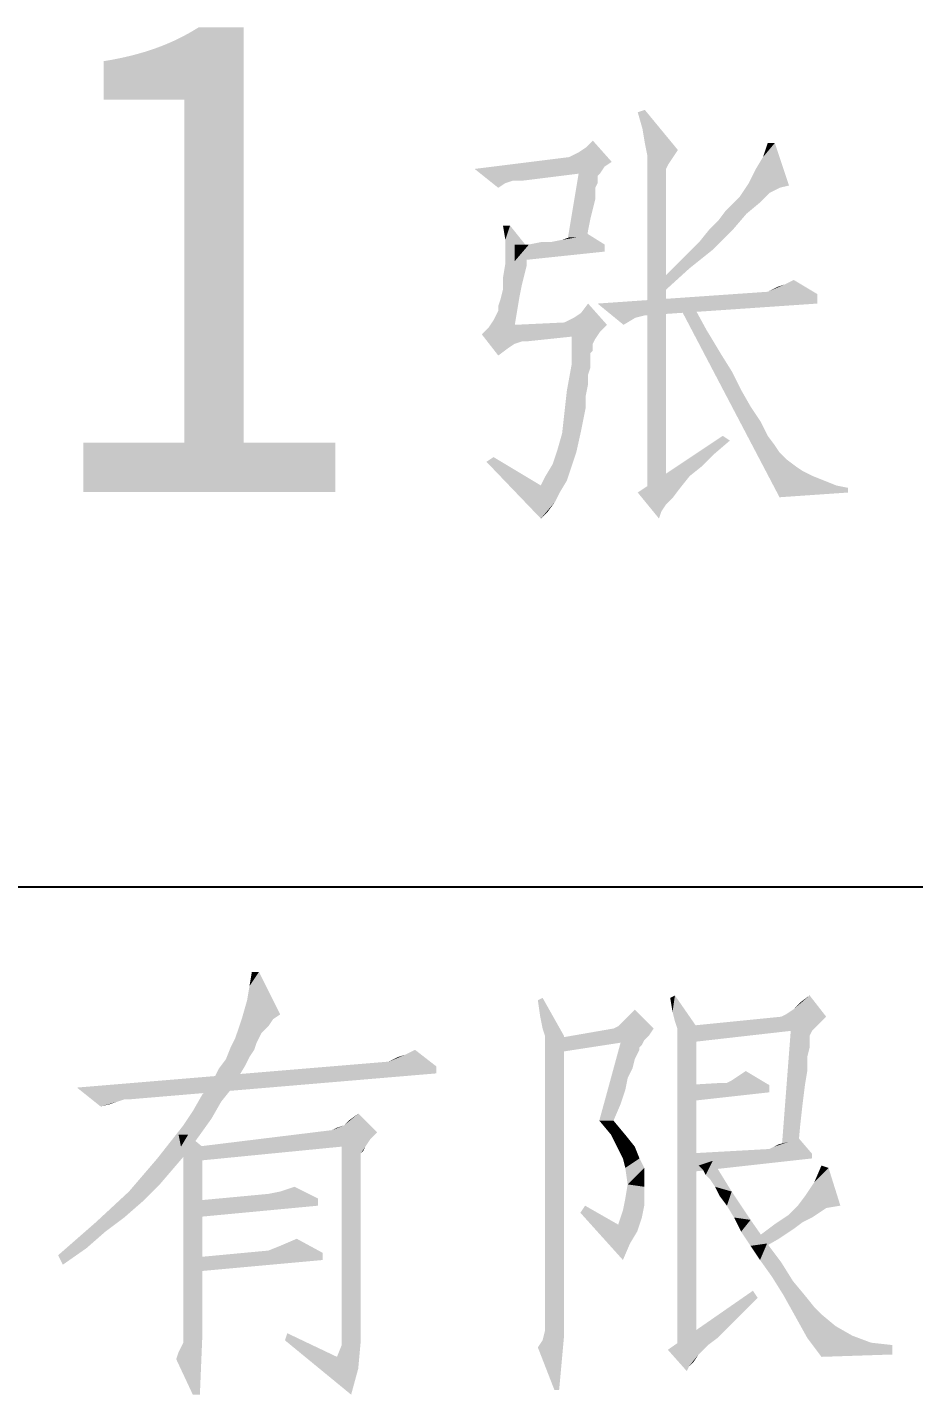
# Model space of a CAD drawing. Header units: millimetres. Extents: x 336 to 634, y 189 to 399.
# Drawn here: x 604.88 to 610.44, y 197.99 to 206.57 of the extents above; entities that cross this region are included whole.
import ezdxf

# ---------------------------------------------------------------- set-up
doc = ezdxf.new("R2010")
doc.units = ezdxf.units.MM

msp = doc.modelspace()

# ---------------------------------------------------------------- linework, layer by layer
at = {"color": 7, "linetype": 'Continuous'}
msp.add_line((448.54993, 201.17685), (628.54993, 201.17685), dxfattribs=at)
for points in [[(608.73806, 205.93082), (608.70843, 206.03452), (608.75287, 206.04934)], [(608.75287, 205.84193), (608.73806, 205.93082), (608.75287, 206.04934)], [(608.75287, 205.84193), (608.75287, 206.04934), (608.96028, 205.79749)], [(608.3825, 205.8123), (608.42695, 205.85675), (608.54547, 205.72341)], [(608.96028, 205.79749), (608.76769, 205.76786), (608.75287, 205.84193)], [(609.40472, 205.59008), (609.44917, 205.67897), (609.56769, 205.84193)], [(609.40472, 205.59008), (609.56769, 205.84193), (609.65658, 205.57526)], [(609.44917, 205.67897), (609.49361, 205.75304), (609.56769, 205.84193)], [(609.56769, 205.84193), (609.49361, 205.75304), (609.52324, 205.84193)], [(608.54547, 205.72341), (607.68621, 205.67897), (608.2788, 205.75304)], [(608.2788, 205.75304), (608.30843, 205.76786), (608.33806, 205.78267)], [(608.54547, 205.72341), (608.2788, 205.75304), (608.33806, 205.78267)], [(608.54547, 205.72341), (608.33806, 205.78267), (608.3825, 205.8123)], [(608.76769, 205.76786), (608.96028, 205.79749), (608.93065, 205.75304)], [(608.93065, 205.75304), (608.76769, 205.69378), (608.76769, 205.76786)], [(608.93065, 205.75304), (608.90102, 205.7086), (608.76769, 205.69378)], [(608.54547, 205.72341), (608.50102, 205.69378), (607.68621, 205.67897)], [(608.33806, 205.64934), (607.68621, 205.67897), (608.50102, 205.69378)], [(607.68621, 205.67897), (608.33806, 205.64934), (607.92324, 205.60489)], [(607.68621, 205.67897), (607.92324, 205.60489), (607.8788, 205.59008)], [(607.8788, 205.59008), (607.83435, 205.56045), (607.68621, 205.67897)], [(607.95287, 205.60489), (607.92324, 205.60489), (608.33806, 205.64934)], [(607.95287, 205.60489), (608.33806, 205.64934), (607.9825, 205.60489)], [(608.45658, 205.63452), (608.26398, 205.20489), (608.33806, 205.64934)], [(608.33806, 205.64934), (608.50102, 205.69378), (608.47139, 205.64934)], [(608.33806, 205.64934), (608.47139, 205.64934), (608.45658, 205.63452)], [(608.76769, 205.69378), (608.90102, 205.7086), (608.88621, 205.67897)], [(608.88621, 205.67897), (608.76769, 203.61971), (608.76769, 205.69378)], [(608.88621, 205.67897), (608.88621, 205.64934), (608.76769, 203.61971)], [(608.88621, 205.64934), (608.88621, 205.63452), (608.76769, 203.61971)], [(608.45658, 205.63452), (608.45658, 205.60489), (608.26398, 205.20489)], [(608.45658, 205.60489), (608.45658, 205.59008), (608.26398, 205.20489)], [(608.45658, 205.59008), (608.44176, 205.56045), (608.26398, 205.20489)], [(608.44176, 205.56045), (608.44176, 205.53082), (608.26398, 205.20489)], [(608.88621, 205.63452), (608.88621, 205.60489), (608.76769, 203.61971)], [(608.88621, 205.60489), (608.88621, 205.56045), (608.76769, 203.61971)], [(608.88621, 205.56045), (608.88621, 205.50119), (608.76769, 203.61971)], [(609.65658, 205.57526), (609.34547, 205.50119), (609.40472, 205.59008)], [(609.65658, 205.57526), (609.59732, 205.56045), (609.34547, 205.50119)], [(609.59732, 205.56045), (609.53806, 205.53082), (609.34547, 205.50119)], [(608.44176, 205.53082), (608.44176, 205.48638), (608.26398, 205.20489)], [(608.44176, 205.48638), (608.42695, 205.42712), (608.26398, 205.20489)], [(608.88621, 205.50119), (608.88621, 205.44193), (608.76769, 203.61971)], [(609.25658, 205.4123), (609.30102, 205.45675), (609.4788, 205.47156)], [(609.25658, 205.4123), (609.4788, 205.47156), (609.38991, 205.39749)], [(609.4788, 205.47156), (609.30102, 205.45675), (609.34547, 205.50119)], [(609.34547, 205.50119), (609.53806, 205.53082), (609.4788, 205.47156)], [(608.42695, 205.42712), (608.41213, 205.36786), (608.26398, 205.20489)], [(608.88621, 205.44193), (608.88621, 205.35304), (608.76769, 203.61971)], [(609.15287, 205.29378), (609.21213, 205.35304), (609.38991, 205.39749)], [(609.15287, 205.29378), (609.38991, 205.39749), (609.30102, 205.29378)], [(609.38991, 205.39749), (609.21213, 205.35304), (609.25658, 205.4123)], [(607.90843, 205.32341), (607.8788, 205.23452), (607.86398, 205.32341)], [(607.8788, 205.23452), (607.90843, 205.32341), (608.02695, 205.17526)], [(608.41213, 205.36786), (608.39732, 205.29378), (608.26398, 205.20489)], [(608.88621, 205.35304), (608.88621, 205.24934), (608.76769, 203.61971)], [(608.02695, 205.17526), (607.8788, 205.16045), (607.8788, 205.23452)], [(608.16028, 205.21971), (608.02695, 205.20489), (608.10102, 205.21971)], [(608.50102, 205.20489), (608.02695, 205.20489), (608.16028, 205.21971)], [(608.16028, 205.21971), (608.23435, 205.23452), (608.32324, 205.24934)], [(608.50102, 205.20489), (608.16028, 205.21971), (608.32324, 205.24934)], [(608.32324, 205.24934), (608.23435, 205.23452), (608.2788, 205.24934)], [(608.26398, 205.20489), (608.39732, 205.29378), (608.3825, 205.20489)], [(608.50102, 205.20489), (608.32324, 205.24934), (608.35287, 205.26415)], [(608.35287, 205.26415), (608.3825, 205.27897), (608.50102, 205.20489)], [(608.88621, 205.24934), (608.88621, 205.13082), (608.76769, 203.61971)], [(609.1825, 205.17526), (609.01954, 205.14563), (609.09361, 205.21971)], [(609.30102, 205.29378), (609.09361, 205.21971), (609.15287, 205.29378)], [(609.09361, 205.21971), (609.30102, 205.29378), (609.1825, 205.17526)], [(607.8788, 205.16045), (608.02695, 205.17526), (608.02695, 205.14563)], [(608.02695, 205.14563), (607.8788, 205.08638), (607.8788, 205.16045)], [(608.02695, 205.14563), (608.01213, 205.11601), (607.8788, 205.08638)], [(608.50102, 205.20489), (608.50102, 205.16045), (607.93806, 205.10119)], [(608.02695, 205.20489), (608.50102, 205.20489), (607.93806, 205.10119)], [(608.02695, 205.20489), (607.93806, 205.10119), (607.93806, 205.20489)], [(608.88621, 205.13082), (608.88621, 204.99749), (608.76769, 203.61971)], [(608.93065, 205.05675), (609.01954, 205.14563), (609.1825, 205.17526)], [(608.93065, 205.05675), (609.1825, 205.17526), (609.03435, 205.05675)], [(608.01213, 205.07156), (607.86398, 204.99749), (607.8788, 205.08638)], [(608.01213, 205.07156), (607.99732, 205.0123), (607.86398, 204.99749)], [(607.8788, 205.08638), (608.01213, 205.11601), (608.01213, 205.07156)], [(609.03435, 205.05675), (608.84176, 204.96786), (608.93065, 205.05675)], [(608.84176, 204.96786), (609.03435, 205.05675), (608.87139, 204.9086)], [(607.86398, 204.99749), (607.99732, 205.0123), (607.9825, 204.95304)], [(607.9825, 204.95304), (607.86398, 204.92341), (607.86398, 204.99749)], [(608.88621, 204.99749), (608.88621, 204.84934), (608.76769, 203.61971)], [(609.62695, 204.95304), (609.68621, 204.98267), (609.83435, 204.89378)], [(607.83435, 204.81971), (607.84917, 204.86415), (607.96769, 204.87897)], [(607.83435, 204.79008), (607.83435, 204.81971), (607.96769, 204.87897)], [(607.83435, 204.79008), (607.96769, 204.87897), (607.95287, 204.79008)], [(607.96769, 204.87897), (607.84917, 204.86415), (607.86398, 204.92341)], [(607.86398, 204.92341), (607.9825, 204.95304), (607.96769, 204.87897)], [(609.83435, 204.89378), (608.45658, 204.83452), (609.52324, 204.9086)], [(608.45658, 204.83452), (609.83435, 204.89378), (609.83435, 204.83452)], [(609.52324, 204.9086), (609.55287, 204.92341), (609.62695, 204.95304)], [(609.83435, 204.89378), (609.52324, 204.9086), (609.62695, 204.95304)], [(609.55287, 204.92341), (609.5825, 204.93823), (609.62695, 204.95304)], [(607.80472, 204.73082), (607.81954, 204.76045), (607.95287, 204.79008)], [(607.80472, 204.73082), (607.95287, 204.79008), (607.93806, 204.70119)], [(607.95287, 204.79008), (607.81954, 204.76045), (607.83435, 204.79008)], [(608.35287, 204.77526), (608.39732, 204.83452), (608.51584, 204.70119)], [(608.45658, 204.83452), (609.83435, 204.83452), (608.75287, 204.76045)], [(608.45658, 204.83452), (608.75287, 204.76045), (608.69361, 204.74564)], [(608.69361, 204.74564), (608.61954, 204.70119), (608.45658, 204.83452)], [(608.88621, 204.84934), (608.88621, 204.68637), (608.76769, 203.61971)], [(609.04917, 204.83452), (609.59732, 203.61971), (608.96028, 204.83452)], [(609.04917, 204.83452), (609.13806, 204.67156), (609.59732, 203.61971)], [(607.93806, 204.70119), (607.77509, 204.68637), (607.80472, 204.73082)], [(607.93806, 204.70119), (608.51584, 204.70119), (607.77509, 204.68637)], [(607.77509, 204.68637), (608.51584, 204.70119), (608.47139, 204.65675)], [(608.51584, 204.70119), (607.93806, 204.70119), (608.24917, 204.71601)], [(608.24917, 204.71601), (608.2788, 204.73082), (608.30843, 204.74564)], [(608.51584, 204.70119), (608.24917, 204.71601), (608.30843, 204.74564)], [(608.51584, 204.70119), (608.30843, 204.74564), (608.35287, 204.77526)], [(608.47139, 204.65675), (607.73065, 204.64193), (607.77509, 204.68637)], [(608.29361, 204.62712), (607.73065, 204.64193), (608.47139, 204.65675)], [(607.73065, 204.64193), (608.29361, 204.62712), (607.9825, 204.59749)], [(607.73065, 204.64193), (607.9825, 204.59749), (607.93806, 204.58267)], [(607.73065, 204.64193), (607.93806, 204.58267), (607.89361, 204.55304)], [(607.89361, 204.55304), (607.83435, 204.5086), (607.73065, 204.64193)], [(607.9825, 204.59749), (608.29361, 204.62712), (608.01213, 204.59749)], [(608.29361, 204.62712), (608.47139, 204.65675), (608.44176, 204.6123)], [(608.44176, 204.6123), (608.29361, 204.44934), (608.29361, 204.62712)], [(608.44176, 204.6123), (608.42695, 204.58267), (608.29361, 204.44934)], [(608.88621, 204.68637), (608.88621, 204.5086), (608.76769, 203.61971)], [(609.13806, 204.67156), (609.22695, 204.52341), (609.59732, 203.61971)], [(608.42695, 204.58267), (608.42695, 204.55304), (608.29361, 204.44934)], [(608.42695, 204.55304), (608.42695, 204.53823), (608.29361, 204.44934)], [(608.42695, 204.53823), (608.41213, 204.52341), (608.29361, 204.44934)], [(608.41213, 204.43452), (608.26398, 204.28638), (608.29361, 204.44934)], [(608.41213, 204.52341), (608.41213, 204.47897), (608.29361, 204.44934)], [(608.29361, 204.44934), (608.41213, 204.47897), (608.41213, 204.43452)], [(608.88621, 204.5086), (608.88621, 204.33082), (608.76769, 203.61971)], [(609.22695, 204.52341), (609.30102, 204.40489), (609.59732, 203.61971)], [(608.41213, 204.43452), (608.39732, 204.39008), (608.26398, 204.28638)], [(608.39732, 204.39008), (608.39732, 204.33082), (608.26398, 204.28638)], [(609.30102, 204.40489), (609.36028, 204.28638), (609.59732, 203.61971)], [(608.3825, 204.25675), (608.24917, 204.15304), (608.26398, 204.28638)], [(608.26398, 204.28638), (608.39732, 204.33082), (608.3825, 204.25675)], [(608.88621, 204.33082), (608.88621, 204.12341), (608.76769, 203.61971)], [(609.36028, 204.28638), (609.41954, 204.18267), (609.59732, 203.61971)], [(608.3825, 204.25675), (608.3825, 204.18267), (608.24917, 204.15304)], [(608.35287, 204.03452), (608.23435, 204.01971), (608.24917, 204.15304)], [(608.24917, 204.15304), (608.3825, 204.18267), (608.35287, 204.03452)], [(608.88621, 204.12341), (608.88621, 203.90119), (608.76769, 203.61971)], [(609.41954, 204.18267), (609.4788, 204.09378), (609.59732, 203.61971)], [(608.20472, 203.91601), (608.23435, 204.01971), (608.35287, 204.03452)], [(608.20472, 203.91601), (608.35287, 204.03452), (608.32324, 203.90119)], [(609.4788, 204.09378), (609.52324, 204.0049), (609.59732, 203.61971)], [(609.28621, 203.97526), (608.70843, 203.64934), (609.24176, 204.0049)], [(609.28621, 203.97526), (609.1825, 203.88638), (608.70843, 203.64934)], [(609.52324, 204.0049), (609.56769, 203.94563), (609.59732, 203.61971)], [(609.56769, 203.94563), (609.59732, 203.90119), (609.59732, 203.61971)], [(607.76028, 203.84193), (607.80472, 203.87156), (608.10102, 203.69378)], [(608.10102, 203.69378), (608.10102, 203.48637), (607.76028, 203.84193)], [(608.32324, 203.90119), (608.17509, 203.82712), (608.20472, 203.91601)], [(608.17509, 203.82712), (608.32324, 203.90119), (608.29361, 203.8123)], [(609.1825, 203.88638), (609.10843, 203.8123), (608.70843, 203.64934)], [(608.88621, 203.90119), (608.88621, 203.67897), (608.76769, 203.61971)], [(609.59732, 203.90119), (609.64176, 203.85675), (609.59732, 203.61971)], [(609.64176, 203.85675), (609.70102, 203.8123), (609.59732, 203.61971)], [(608.29361, 203.8123), (608.13065, 203.75304), (608.17509, 203.82712)], [(608.13065, 203.75304), (608.29361, 203.8123), (608.26398, 203.72341)], [(609.10843, 203.8123), (609.03435, 203.75304), (608.70843, 203.64934)], [(609.70102, 203.8123), (609.74547, 203.78267), (609.59732, 203.61971)], [(609.74547, 203.78267), (609.80472, 203.75304), (609.59732, 203.61971)], [(608.26398, 203.72341), (608.10102, 203.69378), (608.13065, 203.75304)], [(608.10102, 203.69378), (608.26398, 203.72341), (608.21954, 203.64934)], [(608.10102, 203.69378), (608.21954, 203.64934), (608.10102, 203.48637)], [(609.03435, 203.75304), (608.97509, 203.67897), (608.70843, 203.64934)], [(608.70843, 203.64934), (608.97509, 203.67897), (608.93065, 203.61971)], [(609.80472, 203.75304), (609.8788, 203.72341), (609.59732, 203.61971)], [(609.8788, 203.72341), (609.95287, 203.69378), (609.59732, 203.61971)], [(609.95287, 203.69378), (610.02695, 203.67897), (609.59732, 203.61971)], [(610.02695, 203.67897), (610.02695, 203.64934), (609.59732, 203.61971)], [(608.21954, 203.64934), (608.18991, 203.59008), (608.10102, 203.48637)], [(608.18991, 203.59008), (608.14547, 203.53082), (608.10102, 203.48637)], [(608.70843, 203.64934), (608.93065, 203.61971), (608.88621, 203.57526)], [(608.70843, 203.64934), (608.88621, 203.57526), (608.85658, 203.53082)], [(608.85658, 203.53082), (608.84176, 203.48637), (608.70843, 203.64934)], [(606.2602, 200.4655), (606.27501, 200.55439), (606.33427, 200.64328)], [(606.2602, 200.4655), (606.33427, 200.64328), (606.4676, 200.37661)], [(606.33427, 200.64328), (606.27501, 200.55439), (606.28983, 200.64328)], [(606.4676, 200.37661), (606.23057, 200.3618), (606.2602, 200.4655)], [(608.09723, 200.36179), (608.08242, 200.4655), (608.11205, 200.48031)], [(608.11205, 200.28772), (608.09723, 200.36179), (608.11205, 200.48031)], [(608.12686, 200.24328), (608.11205, 200.28772), (608.11205, 200.48031)], [(608.12686, 200.24328), (608.11205, 200.48031), (608.24538, 200.24328)], [(608.92686, 200.39143), (608.91205, 200.48031), (608.94168, 200.49513)], [(608.94168, 200.33217), (608.92686, 200.39143), (608.94168, 200.49513)], [(608.94168, 200.33217), (608.94168, 200.49513), (609.07501, 200.30254)], [(609.68242, 200.40624), (609.72686, 200.45068), (609.78612, 200.49513)], [(609.68242, 200.40624), (609.78612, 200.49513), (609.88983, 200.36179)], [(606.42316, 200.34698), (606.20094, 200.27291), (606.23057, 200.3618)], [(606.42316, 200.34698), (606.39353, 200.30254), (606.20094, 200.27291)], [(606.23057, 200.3618), (606.4676, 200.37661), (606.42316, 200.34698)], [(608.80834, 200.28772), (608.58612, 200.30254), (608.61575, 200.33217)], [(608.80834, 200.28772), (608.61575, 200.33217), (608.64538, 200.36179)], [(608.64538, 200.36179), (608.68983, 200.40624), (608.80834, 200.28772)], [(609.07501, 200.30254), (608.95649, 200.28772), (608.94168, 200.33217)], [(609.88983, 200.36179), (609.84538, 200.31735), (609.01575, 200.30254)], [(609.88983, 200.36179), (609.01575, 200.30254), (609.60834, 200.36179)], [(609.88983, 200.36179), (609.60834, 200.36179), (609.63797, 200.37661)], [(609.88983, 200.36179), (609.63797, 200.37661), (609.68242, 200.40624)], [(606.34908, 200.25809), (606.18612, 200.22846), (606.20094, 200.27291)], [(606.18612, 200.22846), (606.34908, 200.25809), (606.31945, 200.19883)], [(606.20094, 200.27291), (606.39353, 200.30254), (606.34908, 200.25809)], [(608.24538, 200.24328), (608.12686, 200.21365), (608.12686, 200.24328)], [(608.12686, 200.19883), (608.12686, 200.21365), (608.24538, 200.24328)], [(608.12686, 200.13957), (608.12686, 200.19883), (608.24538, 200.24328)], [(608.12686, 200.0655), (608.12686, 200.13957), (608.24538, 200.24328)], [(608.12686, 199.97661), (608.12686, 200.0655), (608.24538, 200.24328)], [(608.12686, 199.84328), (608.12686, 199.97661), (608.24538, 200.24328)], [(608.12686, 199.69513), (608.12686, 199.84328), (608.24538, 200.24328)], [(608.12686, 199.51735), (608.12686, 199.69513), (608.24538, 200.24328)], [(608.12686, 199.30994), (608.12686, 199.51735), (608.24538, 200.24328)], [(608.12686, 199.11735), (608.12686, 199.30994), (608.24538, 200.24328)], [(608.12686, 198.93957), (608.12686, 199.11735), (608.24538, 200.24328)], [(608.12686, 198.77661), (608.12686, 198.93957), (608.24538, 200.24328)], [(608.12686, 198.65809), (608.12686, 198.77661), (608.24538, 200.24328)], [(608.12686, 198.55439), (608.12686, 198.65809), (608.24538, 200.24328)], [(608.12686, 198.48031), (608.12686, 198.55439), (608.24538, 200.24328)], [(608.12686, 198.42105), (608.12686, 198.48031), (608.24538, 200.24328)], [(608.12686, 198.39143), (608.12686, 198.42105), (608.24538, 200.24328)], [(608.12686, 198.39143), (608.24538, 200.24328), (608.24538, 198.34698)], [(608.80834, 200.28772), (608.77871, 200.24328), (608.21575, 200.22846)], [(608.80834, 200.28772), (608.21575, 200.22846), (608.55649, 200.28772)], [(608.21575, 200.22846), (608.77871, 200.24328), (608.74908, 200.21365)], [(608.80834, 200.28772), (608.55649, 200.28772), (608.58612, 200.30254)], [(608.95649, 200.24328), (608.95649, 200.28772), (609.07501, 200.30254)], [(608.95649, 200.24328), (609.07501, 200.30254), (609.07501, 198.31735)], [(609.07501, 198.31735), (608.95649, 198.24328), (608.95649, 200.24328)], [(609.6676, 200.27291), (609.01575, 200.30254), (609.84538, 200.31735)], [(609.6676, 200.27291), (609.01575, 200.19883), (609.01575, 200.30254)], [(609.78612, 200.24328), (609.60834, 199.50254), (609.6676, 200.27291)], [(609.78612, 200.24328), (609.78612, 200.22846), (609.60834, 199.50254)], [(609.6676, 200.27291), (609.84538, 200.31735), (609.80094, 200.27291)], [(609.6676, 200.27291), (609.80094, 200.27291), (609.78612, 200.24328)], [(606.30464, 200.15439), (606.12686, 200.09513), (606.15649, 200.1692)], [(606.30464, 200.15439), (606.27501, 200.10994), (606.12686, 200.09513)], [(606.31945, 200.19883), (606.15649, 200.1692), (606.18612, 200.22846)], [(606.15649, 200.1692), (606.31945, 200.19883), (606.30464, 200.15439)], [(607.25279, 200.12476), (607.31205, 200.15439), (607.44538, 200.05068)], [(608.21575, 200.22846), (608.74908, 200.21365), (608.60094, 200.19883)], [(608.60094, 200.19883), (608.21575, 200.13957), (608.21575, 200.22846)], [(608.71945, 200.1692), (608.4676, 199.70994), (608.60094, 200.19883)], [(608.71945, 200.1692), (608.71945, 200.15439), (608.4676, 199.70994)], [(608.71945, 200.15439), (608.70464, 200.12476), (608.4676, 199.70994)], [(608.60094, 200.19883), (608.74908, 200.21365), (608.73427, 200.18402)], [(608.60094, 200.19883), (608.73427, 200.18402), (608.71945, 200.1692)], [(609.78612, 200.22846), (609.78612, 200.19883), (609.60834, 199.50254)], [(609.78612, 200.19883), (609.78612, 200.1692), (609.60834, 199.50254)], [(609.78612, 200.1692), (609.77131, 200.10994), (609.60834, 199.50254)], [(607.44538, 200.05068), (605.19353, 199.91735), (607.14908, 200.08031)], [(606.24538, 200.05068), (606.08242, 200.03587), (606.12686, 200.09513)], [(606.12686, 200.09513), (606.27501, 200.10994), (606.24538, 200.05068)], [(607.14908, 200.08031), (607.17871, 200.09513), (607.25279, 200.12476)], [(607.44538, 200.05068), (607.14908, 200.08031), (607.25279, 200.12476)], [(607.17871, 200.09513), (607.20834, 200.10994), (607.25279, 200.12476)], [(608.70464, 200.12476), (608.68983, 200.09513), (608.4676, 199.70994)], [(608.68983, 200.09513), (608.67501, 200.03587), (608.4676, 199.70994)], [(609.77131, 200.10994), (609.77131, 200.02106), (609.60834, 199.50254)], [(607.44538, 200.05068), (607.44538, 200.00624), (605.19353, 199.91735)], [(605.48983, 199.84328), (605.19353, 199.91735), (607.44538, 200.00624)], [(605.48983, 199.84328), (607.44538, 200.00624), (605.51945, 199.84328)], [(606.20094, 199.97661), (606.03797, 199.94698), (606.08242, 200.03587)], [(606.08242, 200.03587), (606.24538, 200.05068), (606.20094, 199.97661)], [(608.67501, 200.03587), (608.64538, 199.97661), (608.4676, 199.70994)], [(609.53427, 199.93217), (609.29723, 199.9618), (609.34168, 199.99143)], [(609.34168, 199.99143), (609.38612, 200.02106), (609.53427, 199.93217)], [(609.77131, 200.02106), (609.75649, 199.93217), (609.60834, 199.50254)], [(605.48983, 199.84328), (605.34168, 199.79883), (605.19353, 199.91735)], [(606.15649, 199.90254), (605.97871, 199.87291), (606.03797, 199.94698)], [(605.97871, 199.87291), (606.15649, 199.90254), (606.09723, 199.82846)], [(606.03797, 199.94698), (606.20094, 199.97661), (606.15649, 199.90254)], [(608.64538, 199.97661), (608.63057, 199.90254), (608.4676, 199.70994)], [(608.63057, 199.90254), (608.60094, 199.81365), (608.4676, 199.70994)], [(609.2676, 199.94698), (608.98612, 199.93217), (609.23797, 199.94698)], [(609.53427, 199.93217), (608.98612, 199.93217), (609.2676, 199.94698)], [(609.53427, 199.93217), (609.00094, 199.82846), (608.98612, 199.93217)], [(609.53427, 199.93217), (609.53427, 199.88772), (609.00094, 199.82846)], [(609.53427, 199.93217), (609.2676, 199.94698), (609.29723, 199.9618)], [(609.75649, 199.93217), (609.74168, 199.81365), (609.60834, 199.50254)], [(605.48983, 199.84328), (605.44538, 199.82846), (605.34168, 199.79883)], [(605.44538, 199.82846), (605.40094, 199.81365), (605.34168, 199.79883)], [(606.09723, 199.82846), (605.91945, 199.7692), (605.97871, 199.87291)], [(605.91945, 199.7692), (606.09723, 199.82846), (606.03797, 199.72476)], [(608.4676, 199.70994), (608.60094, 199.81365), (608.55649, 199.70994)], [(609.74168, 199.81365), (609.72686, 199.68031), (609.60834, 199.50254)], [(606.03797, 199.72476), (605.8602, 199.68031), (605.91945, 199.7692)], [(605.8602, 199.68031), (606.03797, 199.72476), (605.9639, 199.62105)], [(606.8676, 199.68031), (606.89723, 199.70994), (606.95649, 199.75439)], [(606.8676, 199.68031), (606.95649, 199.75439), (607.07501, 199.63587)], [(605.9639, 199.62105), (605.69723, 199.47291), (605.8602, 199.68031)], [(607.07501, 199.63587), (605.94908, 199.54698), (606.79353, 199.65068)], [(606.79353, 199.65068), (606.82316, 199.6655), (606.8676, 199.68031)], [(607.07501, 199.63587), (606.79353, 199.65068), (606.8676, 199.68031)], [(608.55649, 199.70994), (608.54168, 199.62105), (608.4676, 199.70994)], [(608.54168, 199.62105), (608.55649, 199.70994), (608.63057, 199.62105)], [(609.72686, 199.68031), (609.71205, 199.51735), (609.60834, 199.50254)], [(605.9639, 199.62105), (605.88983, 199.51735), (605.69723, 199.47291)], [(605.88983, 199.62105), (605.84538, 199.54698), (605.83057, 199.62105)], [(605.84538, 199.54698), (605.88983, 199.62105), (605.97871, 199.54698)], [(607.07501, 199.63587), (607.03057, 199.59143), (605.94908, 199.54698)], [(606.85279, 199.54698), (605.94908, 199.54698), (607.03057, 199.59143)], [(606.85279, 199.54698), (607.03057, 199.59143), (607.00094, 199.54698)], [(608.63057, 199.62105), (608.58612, 199.53217), (608.54168, 199.62105)], [(608.63057, 199.62105), (608.68983, 199.54698), (608.58612, 199.53217)], [(609.53427, 199.53217), (609.5639, 199.54698), (609.65279, 199.57661)], [(609.80094, 199.50254), (609.53427, 199.53217), (609.65279, 199.57661)], [(609.5639, 199.54698), (609.59353, 199.5618), (609.65279, 199.57661)], [(609.65279, 199.57661), (609.71205, 199.60624), (609.80094, 199.50254)], [(605.80094, 199.41365), (605.51945, 199.2655), (605.69723, 199.47291)], [(605.69723, 199.47291), (605.88983, 199.51735), (605.80094, 199.41365)], [(605.97871, 199.54698), (605.8602, 199.50254), (605.84538, 199.54698)], [(605.8602, 199.45809), (605.8602, 199.50254), (605.97871, 199.54698)], [(605.8602, 199.44328), (605.8602, 199.45809), (605.97871, 199.54698)], [(605.8602, 199.42846), (605.8602, 199.44328), (605.97871, 199.54698)], [(605.8602, 199.39883), (605.8602, 199.42846), (605.97871, 199.54698)], [(605.8602, 199.35439), (605.8602, 199.39883), (605.97871, 199.54698)], [(605.8602, 199.28031), (605.8602, 199.35439), (605.97871, 199.54698)], [(605.8602, 199.20624), (605.8602, 199.28031), (605.97871, 199.54698)], [(605.8602, 199.11735), (605.8602, 199.20624), (605.97871, 199.54698)], [(605.8602, 199.01365), (605.8602, 199.11735), (605.97871, 199.54698)], [(605.8602, 198.88032), (605.8602, 199.01365), (605.97871, 199.54698)], [(605.8602, 198.7618), (605.8602, 198.88032), (605.97871, 199.54698)], [(605.8602, 198.65809), (605.8602, 198.7618), (605.97871, 199.54698)], [(605.8602, 198.5692), (605.8602, 198.65809), (605.97871, 199.54698)], [(605.8602, 198.48031), (605.8602, 198.5692), (605.97871, 199.54698)], [(605.8602, 198.42105), (605.8602, 198.48031), (605.97871, 199.54698)], [(605.8602, 198.37661), (605.8602, 198.42105), (605.97871, 199.54698)], [(605.8602, 198.34698), (605.8602, 198.37661), (605.97871, 199.54698)], [(605.8602, 198.34698), (605.97871, 199.54698), (605.97871, 198.34698)], [(606.85279, 199.54698), (605.94908, 199.45809), (605.94908, 199.54698)], [(606.85279, 199.54698), (607.00094, 199.54698), (606.97131, 199.50254)], [(606.97131, 199.50254), (606.85279, 198.37661), (606.85279, 199.54698)], [(606.97131, 199.50254), (606.97131, 199.48772), (606.85279, 198.37661)], [(606.97131, 199.48772), (606.97131, 199.47291), (606.85279, 198.37661)], [(606.97131, 199.47291), (606.97131, 199.44328), (606.85279, 198.37661)], [(607.00094, 199.54698), (606.98612, 199.51735), (606.97131, 199.50254)], [(608.61575, 199.47291), (608.58612, 199.53217), (608.68983, 199.54698)], [(608.61575, 199.47291), (608.68983, 199.54698), (608.71945, 199.47291)], [(608.71945, 199.47291), (608.63057, 199.41365), (608.61575, 199.47291)], [(608.63057, 199.41365), (608.71945, 199.47291), (608.74908, 199.41365)], [(609.80094, 199.50254), (609.00094, 199.50254), (609.53427, 199.53217)], [(609.80094, 199.50254), (609.80094, 199.47291), (609.00094, 199.38402)], [(609.80094, 199.50254), (609.00094, 199.38402), (609.00094, 199.50254)], [(605.80094, 199.41365), (605.71205, 199.30994), (605.51945, 199.2655)], [(606.97131, 199.44328), (606.97131, 199.39883), (606.85279, 198.37661)], [(606.97131, 199.39883), (606.97131, 199.35439), (606.85279, 198.37661)], [(608.74908, 199.41365), (608.64538, 199.30994), (608.63057, 199.41365)], [(608.74908, 199.41365), (608.74908, 199.35439), (608.64538, 199.30994)], [(609.10464, 199.41365), (609.08983, 199.42846), (609.17871, 199.45809)], [(609.11945, 199.39883), (609.10464, 199.41365), (609.17871, 199.45809)], [(609.13427, 199.3692), (609.11945, 199.39883), (609.17871, 199.45809)], [(609.1639, 199.33957), (609.13427, 199.3692), (609.17871, 199.45809)], [(609.19353, 199.29513), (609.1639, 199.33957), (609.17871, 199.45809)], [(609.19353, 199.29513), (609.17871, 199.45809), (609.29723, 199.2655)], [(609.71205, 199.17661), (609.75649, 199.23587), (609.90464, 199.41365)], [(609.71205, 199.17661), (609.90464, 199.41365), (609.97871, 199.17661)], [(609.75649, 199.23587), (609.81575, 199.32476), (609.90464, 199.41365)], [(609.90464, 199.41365), (609.81575, 199.32476), (609.8602, 199.42846)], [(605.51945, 199.2655), (605.71205, 199.30994), (605.60834, 199.20624)], [(606.4676, 199.2655), (606.55649, 199.29513), (606.70464, 199.22105)], [(606.97131, 199.35439), (606.97131, 199.30994), (606.85279, 198.37661)], [(606.97131, 199.30994), (606.97131, 199.25068), (606.85279, 198.37661)], [(608.74908, 199.29513), (608.63057, 199.22105), (608.64538, 199.30994)], [(608.74908, 199.29513), (608.74908, 199.23587), (608.63057, 199.22105)], [(608.64538, 199.30994), (608.74908, 199.35439), (608.74908, 199.29513)], [(609.29723, 199.2655), (609.22316, 199.23587), (609.19353, 199.29513)], [(605.60834, 199.20624), (605.31205, 199.07291), (605.51945, 199.2655)], [(606.70464, 199.22105), (605.91945, 199.20624), (606.39353, 199.25068)], [(605.91945, 199.20624), (606.70464, 199.22105), (606.70464, 199.17661)], [(606.70464, 199.22105), (606.39353, 199.25068), (606.4676, 199.2655)], [(606.97131, 199.25068), (606.97131, 199.17661), (606.85279, 198.37661)], [(608.74908, 199.17661), (608.61575, 199.14698), (608.63057, 199.22105)], [(608.63057, 199.22105), (608.74908, 199.23587), (608.74908, 199.17661)], [(609.2676, 199.17661), (609.22316, 199.23587), (609.29723, 199.2655)], [(609.31205, 199.10254), (609.2676, 199.17661), (609.29723, 199.2655)], [(609.31205, 199.10254), (609.29723, 199.2655), (609.41575, 199.08772)], [(605.60834, 199.20624), (605.48983, 199.10254), (605.31205, 199.07291)], [(606.70464, 199.17661), (605.91945, 199.10254), (605.91945, 199.20624)], [(606.97131, 199.17661), (606.97131, 199.10254), (606.85279, 198.37661)], [(608.34908, 199.13217), (608.37871, 199.17661), (608.58612, 199.05809)], [(608.58612, 199.05809), (608.61575, 198.83587), (608.34908, 199.13217)], [(608.73427, 199.10254), (608.58612, 199.05809), (608.61575, 199.14698)], [(608.61575, 199.14698), (608.74908, 199.17661), (608.73427, 199.10254)], [(609.88983, 199.1618), (609.65279, 199.11735), (609.71205, 199.17661)], [(609.65279, 199.11735), (609.88983, 199.1618), (609.80094, 199.10254)], [(609.71205, 199.17661), (609.97871, 199.17661), (609.88983, 199.1618)], [(605.37131, 199.01365), (605.07501, 198.8655), (605.31205, 199.07291)], [(605.31205, 199.07291), (605.48983, 199.10254), (605.37131, 199.01365)], [(606.97131, 199.10254), (606.97131, 199.01365), (606.85279, 198.37661)], [(608.58612, 199.05809), (608.73427, 199.10254), (608.70464, 199.01365)], [(608.58612, 199.05809), (608.70464, 199.01365), (608.6602, 198.93957)], [(608.58612, 199.05809), (608.6602, 198.93957), (608.61575, 198.83587)], [(609.41575, 199.08772), (609.35649, 199.01365), (609.31205, 199.10254)], [(609.35649, 199.01365), (609.41575, 199.08772), (609.51945, 198.93957)], [(609.68242, 199.02846), (609.44538, 198.9692), (609.5639, 199.05809)], [(609.80094, 199.10254), (609.5639, 199.05809), (609.65279, 199.11735)], [(609.80094, 199.10254), (609.74168, 199.07291), (609.5639, 199.05809)], [(609.5639, 199.05809), (609.74168, 199.07291), (609.68242, 199.02846)], [(605.37131, 199.01365), (605.25279, 198.90994), (605.07501, 198.8655)], [(606.4676, 198.92476), (606.57131, 198.9692), (606.73427, 198.88032)], [(606.97131, 199.01365), (606.97131, 198.90994), (606.85279, 198.37661)], [(609.51945, 198.93957), (609.41575, 198.92476), (609.35649, 199.01365)], [(609.44538, 198.9692), (609.68242, 199.02846), (609.59353, 198.9692)], [(609.59353, 198.9692), (609.48983, 198.90994), (609.44538, 198.9692)], [(605.07501, 198.8655), (605.25279, 198.90994), (605.10464, 198.80624)], [(606.73427, 198.88032), (605.91945, 198.85068), (606.39353, 198.89513)], [(605.91945, 198.85068), (606.73427, 198.88032), (606.73427, 198.83587)], [(606.73427, 198.88032), (606.39353, 198.89513), (606.4676, 198.92476)], [(606.97131, 198.90994), (606.97131, 198.80624), (606.85279, 198.37661)], [(609.47501, 198.83587), (609.41575, 198.92476), (609.51945, 198.93957)], [(609.47501, 198.83587), (609.51945, 198.93957), (609.60834, 198.82105)], [(606.73427, 198.83587), (605.91945, 198.7618), (605.91945, 198.85068)], [(606.97131, 198.80624), (606.97131, 198.68772), (606.85279, 198.37661)], [(609.60834, 198.82105), (609.54908, 198.73217), (609.47501, 198.83587)], [(609.54908, 198.73217), (609.60834, 198.82105), (609.68242, 198.70254)], [(609.68242, 198.70254), (609.62316, 198.61365), (609.54908, 198.73217)], [(609.62316, 198.61365), (609.68242, 198.70254), (609.75649, 198.61365)], [(606.97131, 198.68772), (606.97131, 198.5692), (606.85279, 198.37661)], [(609.4602, 198.59883), (608.89723, 198.27291), (609.43057, 198.64328)], [(609.75649, 198.61365), (609.69723, 198.48031), (609.62316, 198.61365)], [(609.75649, 198.61365), (609.81575, 198.53957), (609.69723, 198.48031)], [(606.97131, 198.5692), (606.97131, 198.43587), (606.85279, 198.37661)], [(609.4602, 198.59883), (609.37131, 198.50994), (608.89723, 198.27291)], [(609.81575, 198.53957), (609.8602, 198.49513), (609.69723, 198.48031)], [(609.37131, 198.50994), (609.28242, 198.42105), (608.89723, 198.27291)], [(609.69723, 198.48031), (609.8602, 198.49513), (609.94908, 198.42105)], [(609.94908, 198.42105), (609.77131, 198.34698), (609.69723, 198.48031)], [(606.49723, 198.33217), (606.51205, 198.37661), (606.82316, 198.22846)], [(606.85279, 198.37661), (606.97131, 198.43587), (606.97131, 198.31735)], [(606.97131, 198.31735), (606.85279, 198.30254), (606.85279, 198.37661)], [(608.24538, 198.34698), (608.11205, 198.33217), (608.12686, 198.39143)], [(609.28242, 198.42105), (609.20834, 198.34698), (608.89723, 198.27291)], [(609.94908, 198.42105), (610.05279, 198.3618), (609.77131, 198.34698)], [(609.77131, 198.34698), (610.05279, 198.3618), (610.17131, 198.31735)], [(605.81575, 198.21365), (605.83057, 198.25809), (605.97871, 198.34698)], [(605.91945, 197.99143), (605.81575, 198.21365), (605.97871, 198.34698)], [(605.83057, 198.25809), (605.84538, 198.28772), (605.97871, 198.34698)], [(605.84538, 198.28772), (605.8602, 198.31735), (605.97871, 198.34698)], [(605.97871, 198.34698), (605.8602, 198.33217), (605.8602, 198.34698)], [(605.8602, 198.31735), (605.8602, 198.33217), (605.97871, 198.34698)], [(605.91945, 197.99143), (605.97871, 198.34698), (605.9639, 197.99143)], [(606.82316, 198.22846), (606.91205, 197.99143), (606.49723, 198.33217)], [(606.82316, 198.22846), (606.85279, 198.30254), (606.97131, 198.31735)], [(606.82316, 198.22846), (606.97131, 198.31735), (606.95649, 198.15439)], [(608.08242, 198.28772), (608.11205, 198.33217), (608.24538, 198.34698)], [(608.18612, 198.02106), (608.08242, 198.28772), (608.24538, 198.34698)], [(608.18612, 198.02106), (608.24538, 198.34698), (608.21575, 198.02106)], [(609.20834, 198.34698), (609.14908, 198.30254), (608.89723, 198.27291)], [(608.89723, 198.27291), (609.14908, 198.30254), (609.08983, 198.24328)], [(608.89723, 198.27291), (609.08983, 198.24328), (609.03057, 198.1692)], [(609.03057, 198.1692), (609.01575, 198.13957), (608.89723, 198.27291)], [(610.17131, 198.31735), (609.8602, 198.22846), (609.77131, 198.34698)], [(610.17131, 198.31735), (610.30464, 198.30254), (609.8602, 198.22846)], [(610.30464, 198.30254), (610.30464, 198.24328), (609.8602, 198.22846)], [(606.82316, 198.22846), (606.95649, 198.15439), (606.91205, 197.99143)], [(609.08983, 198.24328), (609.0602, 198.19883), (609.03057, 198.1692)]]:
    msp.add_solid(points, dxfattribs=at)

# ---------------------------------------------------------------- texts
at = {"lineweight": 0, "insert": (604.96836, 206.65266), "char_height": 3, "width": 73.9905417, "attachment_point": 1}
msp.add_mtext('{\\C5;1}', dxfattribs=at)

doc.saveas('drawing.dxf')
